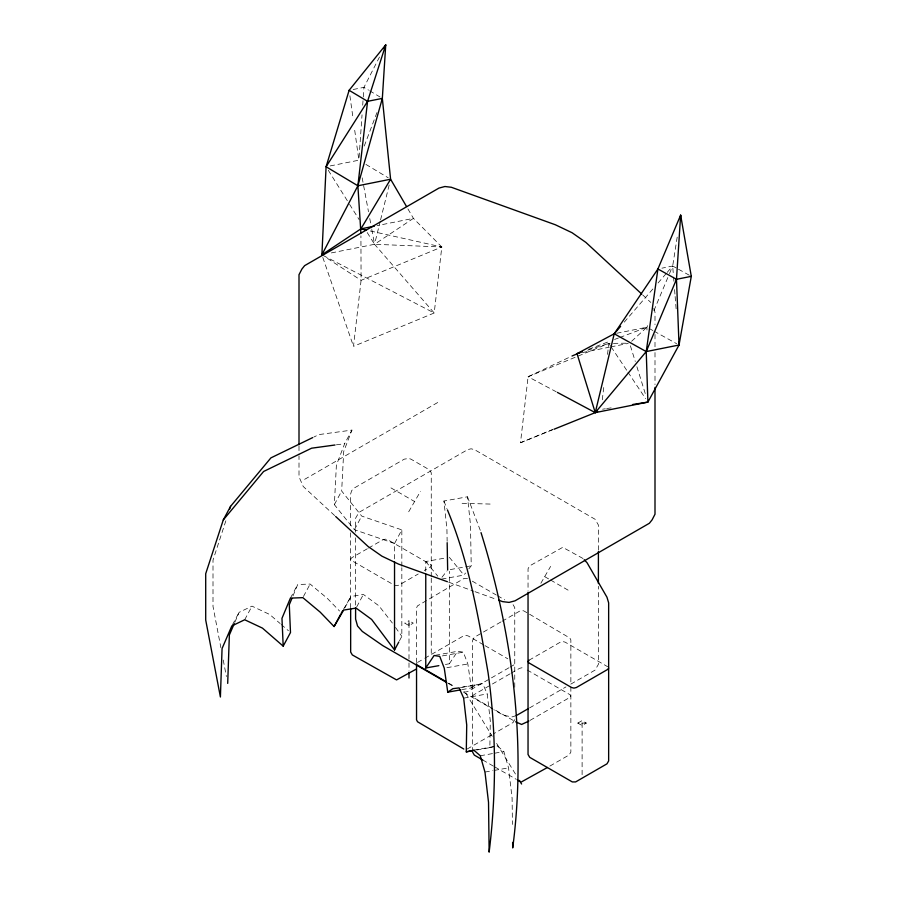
<?xml version="1.0" encoding="UTF-8"?>
<svg xmlns="http://www.w3.org/2000/svg" width="897" height="897" viewBox="0 0 897 897"><rect width="100%" height="100%" fill="white"/><g stroke="black" fill="none" stroke-linecap="round" stroke-linejoin="round"><path stroke-width="0.67" stroke-dasharray="4.49 3.36" d="M394.534 558.909L394.534 543.492L401.834 529.892L361.715 516.089L341.667 491.029L343.697 451.583L351.949 430.089L318.906 434.585L313.984 436.974M399.4 640.895L401.834 636.354L401.834 567.711M401.834 566.31L401.834 529.892M408.998 625.601L408.998 620.668L413.259 623.135L408.998 625.601L404.726 623.135L408.998 620.668M425.761 571.333L425.761 561.522L446.706 557.777M445.394 664.475L449.33 663.78L449.33 571.322M476.756 749.982L489.852 747.638L490.289 720.784L487.228 693.93L482.698 683.671L460.688 687.293M394.534 543.492L354.416 529.701L334.357 504.641L336.386 465.184L344.639 443.701L351.949 430.089M359.08 157.446L362.04 114.838M362.702 105.218L363.184 98.345M363.274 96.966L363.947 87.345L380.126 55.782M407.9 208.878L413.427 218.363L441.806 246.989L434.204 312.997L353.496 346.332L361.087 280.324L360.919 235.821M552.709 429.764L520.495 442.748L528.086 376.74L570.75 356.614M602.313 399.782L604.051 384.656M607.538 354.405L608.805 343.405L628.192 343.17M677.201 237.133L672.683 266.017L673.456 275.727M323.122 255.454L434.204 312.997L374.554 244.287L380.238 221.245M380.563 219.888L389.264 184.659M225.865 520.776L213.004 560.12L213.004 606.406L220.875 647.645M364.26 146.032L376.964 112.551M292.971 595.888L297.714 584.519L310.138 584.048L327.439 598.478L339.537 611.014M646.972 330.006L646.939 327.226L648.004 324.68M653.913 310.654L668.927 274.942M669.465 273.675L672.683 266.017L677.336 268.595M234.79 622.372L239.129 612.315L252.001 606.148L269.75 614.501L280.122 623.516M514.755 719.629L513.084 722.522L493.742 733.69M232.435 624.783L239.129 612.315M244.702 619.76L252.001 606.148M334.357 504.641L341.667 491.029M290.404 598.131L297.714 584.519M303.444 596.516L310.138 584.048M354.416 529.701L361.715 516.089M344.885 607.818L350.962 596.483L363.386 594.464L378.926 605.823L392.381 623.056M356.692 606.933L363.386 594.464M408.696 511.783L420.525 491.298M540.869 583.274L550.612 566.399M343.439 609.411L350.962 596.483M449.33 663.78L457.661 651.289L463.323 652.153L467.842 663.959L471.329 687.954L462.157 689.591M441.974 577.253L446.841 571.075M441.672 579.081L463.928 575.1L465.543 573.037M468.795 568.922L471.228 565.828L470.488 524.79L467.483 496.792L443.914 501.008L446.919 529.006L447.143 541.317M624.267 322.124L653.498 288.251M658.062 282.959L666.292 273.428M667.2 272.374L672.683 266.017L661.941 268.169M631.611 341.275L646.939 327.226L615.577 333.493M471.329 687.954L476.397 684.478M331.341 252.92L374.554 244.287L413.427 218.363L377.054 225.629M304.632 479.334L438.958 401.778M367.31 548.762L351.635 557.811L350.66 559.179L351.635 560.547L394.209 585.124L396.575 585.685L398.941 585.124L418.226 573.99M368.51 548.067L382.974 539.714L385.34 539.153L387.706 539.714L430.28 564.291L431.255 565.659L430.28 567.027L424.259 570.503M417.52 662.446L423.563 658.959M424.774 658.263L463.457 635.928L465.812 635.368L468.178 635.928L483.775 644.932M500.918 621.946L474.334 637.296L472.652 640.2L472.652 752.224M502.129 621.251L520.26 610.779L523.601 610.779L528.4 613.559M508.935 667.772L467.842 691.497L465.476 692.069L463.11 691.497M510.146 667.076L513.768 664.98L514.755 663.612L513.768 662.255M529.028 660.226L560.367 642.129L562.733 641.568L565.099 642.129L607.673 666.718M509.9 673.905L473.638 694.85L472.652 696.207L473.638 697.574L514.43 721.132M511.111 673.21L519.565 668.332L521.931 667.76L524.297 668.332M529.555 707.924L565.94 686.923M570.795 684.119L595.047 670.115L598.4 664.318L598.4 586.324M467.146 749.04L492.531 734.385M530.004 720.403L569.887 697.384L570.862 696.016L569.887 694.648L526.696 669.711M577.836 723.083L582.108 720.616L586.369 723.083L582.108 725.538L577.836 723.083L586.369 723.083M549.85 766.094L569.191 754.926L570.862 752.022L570.862 686.216M370.326 230.978L441.806 246.989L361.087 280.324L325.353 257.069M610.33 345.704L608.805 343.405L528.086 376.74L556.174 391.754M520.495 442.748L552.518 429.517M588.679 349.247L609.388 341.421M614.568 339.458L618.448 337.99M619.749 337.507L646.939 327.226M587.613 350.234L608.805 343.405M516.224 715.627L512.041 716.916L503.441 715.279L493.787 709.718M489.852 747.638L497.398 745.934L503.856 751.551L508.543 767.854L512.097 798.173L512.422 824.433M353.171 89.498L363.947 87.345L368.544 90.104M330.186 165.934L358.89 160.193L354.293 127.307M582.411 352.577L609.366 347.184M610.711 346.915L628.225 343.416M450.272 569.573L471.228 565.828M435.404 655.27L457.661 651.289M442.367 655.909L463.323 652.153M446.885 667.704L467.842 663.959M460.441 687.651L482.698 683.671M463.659 698.146L487.228 693.93M473.829 750.15L497.398 745.934M480.287 755.767L493.384 753.435M494.696 753.2L503.856 751.551M484.974 772.07L492.834 770.669M494.146 770.433L508.543 767.854M602.582 409.2L605.329 408.774M606.697 408.55L612.191 407.698M336.386 444.822L344.639 443.701M462.101 503.295L491.904 504.114M367.209 232.536L374.554 244.287L441.806 246.989M467.494 578.386L464.141 578.386L417.52 605.867L416.544 607.796L416.544 663.814M448.691 582.187L473.706 591.201M475.018 591.672L496.075 599.263M678.502 269.246L690.129 275.693M649.316 328.549L652.881 330.522M654.07 331.184L676.652 343.708M583.039 558.506L562.733 547.338L529.723 565.839L528.041 568.732L528.041 590.91M390.957 487.89L414.605 501.546M544.692 576.648L549.424 579.372M550.612 580.056L568.35 590.304M472.293 581.155L496.288 595.014M497.487 595.698L504.686 599.858M529.6 614.243L569.887 638.07L570.862 639.998L570.862 684.815M484.974 645.627L507.769 658.79M448.713 683.189L453.512 685.958M447.951 683.245L453.983 686.732M463.637 692.305L492.588 709.011M482.732 759.972L493.529 766.206M494.729 766.901L516.324 779.358M369.687 90.799L380.036 97.011M365.931 164.42L388.255 177.83M281.165 624.424L288.419 630.737M642.678 294.922L650.785 302.424M334.659 515.562L303.22 486.488L299.004 476.789L299.004 455.889M449.33 557.306L463.928 575.1M425.761 561.522L437.781 576.177M513.084 604.701L514.755 607.605L514.755 687.427M395.532 627.485L401.834 636.354M611.104 346.859L627.205 371.033M627.967 372.177L645.605 398.649M328.291 170.273L348.855 203.171M349.583 204.348L359.136 219.619M465.812 693.314L492.24 736.269M496.635 743.434L517.188 776.847M467.483 496.792L480.646 531.293M443.914 501.008L446.919 508.644M653.711 308.523L655.001 312.122L655.001 324.658M322.797 257.428L353.496 346.332M630.389 345.771L635.278 361.491M636.904 366.727L645.874 395.555M223.241 660.024L226.392 676.517M362.175 177.83L368.488 211.737M369.755 218.52L371.515 228.006M371.773 229.363L374.554 244.287M349.897 95.788L353.149 119.088M673.569 277.106L673.905 281.266M674.578 289.585L675.015 295.124M675.127 296.515L676.136 308.983M655.001 334.424L655.001 346.96M655.001 352.543L655.001 384.6M598.4 550.108L598.4 525.037L595.047 519.24L474.423 449.599L471.082 448.803L467.741 449.599L358.935 512.411L355.593 518.208L355.593 532.213M582.108 723.083L582.108 777.979M431.255 576.749L431.255 472.809L429.585 469.905L410.949 459.152L408.797 458.468L404.267 459.152L354.001 488.17L351.635 490.67L350.66 493.967L350.66 527.268M431.255 578.139L431.255 655.752M408.998 623.135L408.998 661.56M408.998 662.939L408.998 671.169M355.593 537.819L355.593 606.439M350.66 532.818L350.66 607.684M299.004 446.134L299.004 454.499"/><path stroke-width="1.35" d="M312.75 437.568L270.905 457.885L230.574 506.345L223.275 519.946L205.705 573.732L205.705 620.018L220.404 697.003L222.064 648.542L231.83 625.915L244.702 619.76L262.451 628.113L283.194 646.143L281.972 618.336L290.404 598.131L302.838 597.649L320.139 612.09L334.088 626.543L343.663 610.083L356.087 608.076L371.627 619.435L394.534 649.966L394.534 561.713M438.846 665.652L425.761 667.985L425.761 574.136M474.143 750.441L466.283 751.854L466.72 725L463.659 698.146L459.129 687.887L452.828 688.694L447.76 692.17L444.273 668.175L439.743 656.369L434.092 655.505L425.761 667.985M227.703 683.391L229.363 634.941L234.252 623.628M374.363 226.179L360.886 228.87L321.888 254.815L326.093 166.752L349.124 90.305L385.732 44.85L382.335 98.39L390.599 179.232L406.509 206.501M557.396 392.404L595.249 412.631L647.903 402.103L679.029 345.02L676.484 279.303L680.644 215.123L657.916 268.977L614.221 333.774L595.249 412.631L553.998 429.248M383.86 48.494L385.732 44.85L367.568 101.339L357.881 185.78L360.908 233.041M680.218 217.87L680.644 215.123L691.295 276.343L679.029 345.02L646.232 351.579L595.249 412.631L577.029 353.653L614.221 333.774L620.612 326.362M229.722 508.969L230.574 506.345M291.917 598.411L289.283 604.724L290.493 632.542L283.194 646.143M691.295 276.343L676.484 279.303L646.232 351.579L647.903 402.103L632.8 404.469M321.888 254.815L357.881 185.78L382.335 98.39L367.568 101.339L349.124 90.305M334.088 626.543L340.782 614.075M394.534 649.966L398.795 642.028M341.387 612.943L342.755 610.588M367.568 101.339L326.093 166.752L357.881 185.78L390.599 179.232L360.886 228.87L366.279 230.081M529.028 660.226L528.041 661.594L529.028 662.961L571.602 687.539L573.968 688.1L576.334 687.539L607.673 669.442L608.648 668.074M223.275 519.946L263.595 471.486L311.595 448.197L335.007 445.002M416.331 669.072L396.575 679.915L352.33 654.933L350.66 652.041L350.66 609.074M516.224 715.627L528.344 708.63M528.793 721.11L521.594 724.462L515.629 721.816M547.439 767.484L521.594 781.836M595.249 412.631L597.637 411.342M572.006 356.019L582.209 351.691M577.029 353.653L579.675 352.801M466.283 751.854L473.829 750.15L480.287 755.767L484.974 772.07L488.529 802.389L489.134 852.15C496.433 792.511 496.422 732.367 488.091 672.84C478.606 617.674 469.03 561.87 447.424 509.911M447.76 692.17L460.845 689.827M447.379 581.716L398.683 564.157L381.943 556.185L368.129 546.52L335.669 516.504M498.71 600.216L502.656 601.64L509.081 602.403L515.046 600.822L649.372 523.265L652.119 519.823L655.001 514.216L655.001 387.381M676.484 279.303L657.916 268.977L646.232 351.579L614.221 333.774M417.52 665.182L446.314 681.798M446.751 682.55L382.817 645.638L362.276 631.41L357.544 626.028L355.593 619.042L355.593 607.841M463.805 749.04L417.52 721.76L416.544 719.831L416.544 663.814M482.732 759.972L474.334 755.117L472.652 752.224M517.524 780.054L519.924 781.444M641.658 293.981L585.876 242.392L572.062 232.727L555.321 224.755L451.348 187.271L444.923 186.509L438.958 188.09L304.632 265.647L301.885 269.089L299.004 274.695L299.004 444.733M584.227 559.75L587.075 562.767L606.977 597.234L608.648 602.862L608.648 760.936L606.977 763.829L575.639 781.926L572.297 781.926L529.723 757.348L528.041 754.455L528.041 592.3M519.385 780.424L521.594 784.012M481.027 532.627C512.501 634.134 526.617 742.088 512.703 847.934L512.635 842.406M678.805 342.25L679.029 345.02M447.166 542.685L447.659 570.043M598.4 551.498L598.4 583.532M408.998 672.537L408.998 678.031"/></g></svg>
